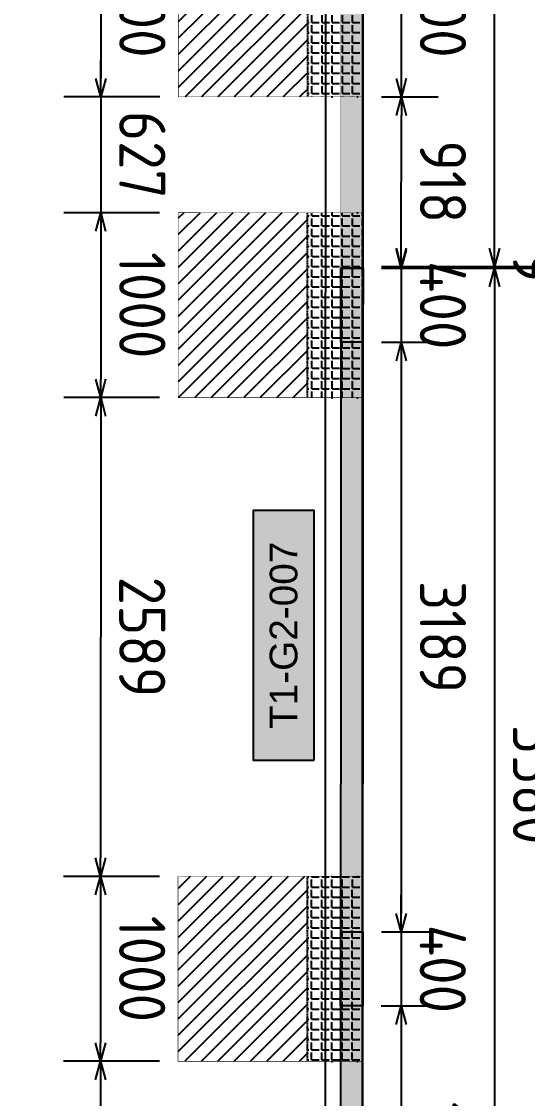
# Model space of a CAD drawing. Header units: centimetres. Extents: x -6122352 to 6876996, y -1694241 to 2592194.
# Drawn here: x 129490 to 132226, y -28507 to -22683 of the extents above; entities that cross this region are included whole.
import ezdxf
from ezdxf.enums import TextEntityAlignment as Align

# ---------------------------------------------------------------- set-up
doc = ezdxf.new("R2010")
doc.units = ezdxf.units.CM
doc.header["$MEASUREMENT"] = 0
doc.header["$PDMODE"] = 66
doc.header["$PDSIZE"] = 100
doc.linetypes.add('CENTER', pattern=[2, 1.25, -0.25, 0.25, -0.25])
doc.linetypes.add('DASHED2', pattern=[0.375, 0.25, -0.125])
doc.layers.get('Defpoints').update_dxf_attribs({"color": 255, "linetype": 'CENTER'})
for name, color, linetype, lineweight, true_color in [('08-Compound Wall-2', 6, 'Continuous', 25, 0xff00ff), ('23585-XR-AR-DAMAC PLOT LIMITS$0$1-End units', 7, 'Continuous', 5, 0xf8991e), ('23585-XR-AR-DAMAC PLOT LIMITS$0$1-Open Space', 7, 'Continuous', 5, 0x90cf5a)]:
    doc.layers.add(name, color=color, linetype=linetype, lineweight=lineweight, true_color=true_color)
for name, color, linetype in [('@MI-FOOTINGS', 7, 'Continuous'), ('@MI-MEP', 7, 'Continuous'), ('@MI-REF LAYER', 7, 'Continuous'), ('@MI-TYPE-01', 30, 'Continuous'), ('@MI-TYPE-02', 6, 'Continuous'), ('PANEL-TAGS', 7, 'Continuous')]:
    doc.layers.add(name, color=color, linetype=linetype)
doc.layers.add('A-ANNO-TEXT', color=3, linetype='Continuous', lineweight=25)
doc.styles.add('PANELTAG_STYLE', font='arial.ttf')
doc.styles.add('Schueco-BEMSTIL', font='isocpeur.ttf', dxfattribs={"width": 0.9})
doc.dimstyles.new('MI- JWC-TXT-2.5 MM', dxfattribs={"dimscale": 1.5, "dimtxt": 2.5, "dimasz": 1, "dimexe": 2, "dimexo": 1, "dimgap": 1, "dimtad": 1, "dimdec": 0, "dimdsep": 46, "dimtxsty": 'Schueco-BEMSTIL', "dimblk": 'OPEN30', "dimcen": 0, "dimdle": 2, "dimclrd": 140, "dimclre": 8, "dimclrt": 40, "dimadec": 0, "dimazin": 2, "dimtfac": 1, "dimtdec": 0, "dimtix": 1, "dimtmove": 2, "dimatfit": 3, "dimldrblk": 'OPEN', "dimfxl": 2, "dimlwd": -1, "dimlwe": -1, "dimarcsym": 0})

# ---------------------------------------------------------------- blocks, each defined once
blk = doc.blocks.new('23585-XR-AR-BOUNDARY WALLS AND SETBACKS')
at = {"layer": '08-Compound Wall-2'}
for points in [[(496511.5070999988, 2768965.213899999), (496493.8114999986, 2768981.426699999), (496493.6763857685, 2768981.279241038)], [(496465.304265361, 2768950.314838669), (496482.9255285829, 2768934.168785633), (496489.0395714305, 2768940.84125811), (496493.0929700581, 2768945.265056611), (496497.1463700577, 2768949.688856612), (496501.1997700583, 2768954.112656611), (496505.2531700579, 2768958.536456612), (496511.2982549883, 2768965.13399356), (496493.6763889136, 2768981.279238157)]]:
    blk.add_lwpolyline(points, dxfattribs=at)
blk = doc.blocks.new('A$C9d9485f6')
at = {"layer": 'A-ANNO-TEXT', "rotation": 312.4881850805905}
blk.add_blockref('23585-XR-AR-BOUNDARY WALLS AND SETBACKS', (-2377088.534775567, -1504219.252137818), dxfattribs=at)
blk = doc.blocks.new('23585-XR-AR-DAMAC PLOT LIMITS')
at = {"layer": '23585-XR-AR-DAMAC PLOT LIMITS$0$1-End units', "color": 251, "true_color": 0x636466}
blk.add_lwpolyline([(496511.5071, 2768965.2139), (496505.3268999998, 2768958.468900001), (496487.6319000004, 2768974.682499999), (496493.8114999998, 2768981.4267)], close=True, dxfattribs=at)
at = {"layer": '23585-XR-AR-DAMAC PLOT LIMITS$0$1-Open Space', "color": 251, "true_color": 0x636466}
blk.add_lwpolyline([(496513.5336999996, 2768967.4255), (496531.2285000002, 2768951.211300001), (496529.2017000001, 2768948.999299999), (496511.5071, 2768965.2139), (496493.8114999998, 2768981.4267), (496495.8382999999, 2768983.638699999)], close=True, dxfattribs=at)
blk = doc.blocks.new('A$Cf093b529')
at = {"layer": 'A-ANNO-TEXT'}
blk.add_blockref('23585-XR-AR-DAMAC PLOT LIMITS', (-495391.9901121984, -2768603.441896566), dxfattribs=at)
blk = doc.blocks.new('A$Ca180d4cc')
at = {"color": 1, "true_color": 0xeb0000, "const_width": 0.01}
blk.add_lwpolyline([(33.14810496848077, 0.0001849504187703133), (27.14823525026441, -2.328306436538696e-10), (21.14824276231229, 0.0002450824249535799), (15.14823792874813, 0.0002075904048979282), (9.148233095183969, 0.0001700997818261385), (0.001010030508041382, 0.0001753086689859629), (0, 23.9999491032213), (9.14821824291721, 24.00004197121598), (15.14822307694703, 24.00007946440019), (21.14822790957987, 24.00011695502326), (27.1482327436097, 24.00015444657765), (33.14823757577688, 24.00019193859771), (42.29828637372702, 24.00006328010932), (42.2983012245968, 0.0001914068125188351)], close=True, dxfattribs=at)
blk = doc.blocks.new('A$C2baae4c6')
at = {"color": 1, "true_color": 0xeb0000, "const_width": 0.01}
blk.add_lwpolyline([(33.14810496842256, 1.311443219427019), (27.14823525008978, 1.311258269008249), (21.14824276213767, 1.311503351666033), (15.14823792834068, 1.311465859413147), (9.148233095358592, 1.311428369022906), (0.00101003039162606, 1.311433577910066), (0, 25.31120737222955), (9.148218243033625, 25.31130024045706), (15.14822307694703, 25.31133773364127), (21.14822790940525, 25.31137522403151), (27.14823274326045, 25.31141271581873), (33.14823757571867, 25.31145020760596), (42.2982863735524, 25.31132154911757), (42.29830122442218, 1.311449675820768)], close=True, dxfattribs=at)
blk = doc.blocks.new('T1-FOOTING')
at = {"transparency": 33554679}
h = blk.add_hatch(dxfattribs=at)
h.set_pattern_fill('ANGLE', color=256, scale=500)
h.set_pattern_definition([(0, (0, 0), (0, 137.5), [100, -37.5]), (90, (0, 0), (-137.5, 8.419446744138054e-15), [100, -37.5])])
h.paths.add_polyline_path([(-500, -300.0000000000218), (499.9999999999964, -300.0000000000218), (499.9999999999964, -1.818989403545856e-11), (-500, -1.818989403545856e-11)])
h.paths.add_polyline_path([(-499.75, -299.7500000000218), (499.7499999999964, -299.7500000000218), (499.7499999999964, -0.2500000000181899), (-499.75, -0.2500000000181899)], flags=16)
h = blk.add_hatch(dxfattribs=at)
h.set_pattern_fill('ANGLE', color=8, scale=200)
h.set_pattern_definition([(0, (0, 0), (0, 55.00000000000001), [40, -15]), (90, (0, 0), (-55.00000000000001, 3.367778697655222e-15), [40, -15])])
h.paths.add_polyline_path([(500.0000000000025, -300.0000000000218), (500.0000000000035, -1.818989403545856e-11), (-500, -1.816147232602816e-11), (-499.9999999999989, -300.0000000000291)])
h = blk.add_hatch(dxfattribs=at)
h.set_pattern_fill('ANSI31', color=8, scale=500)
h.set_pattern_definition([(45, (0, 0), (-44.19417382415922, 44.19417382415922), [])])
h.paths.add_polyline_path([(500, -1000.000000000015), (500.0000000000025, -300.0000000000218), (-499.9999999999989, -300.000000000029), (-499.9999999999964, -1000.000000000011)])
at = {"layer": '@MI-TYPE-01', "color": 240, "linetype": 'DASHED2', "true_color": 0xed1f24}
blk.add_line((-500.0000000000073, -300.0000000000291), (499.9999999999964, -300.0000000000218), dxfattribs=at)
at = {"layer": '@MI-TYPE-01', "color": 240, "true_color": 0xed1f24, "const_width": 2.5}
blk.add_lwpolyline([(-500, -1.818989403545856e-11), (500.0000000000036, -1.818989403545856e-11), (500, -1000.000000000015), (-499.9999999999964, -1000.000000000011)], close=True, dxfattribs=at)
blk = doc.blocks.new('_Open30')
at = {"color": 0, "linetype": 'ByBlock', "lineweight": -2}
for p, q in [((-1, 0.26794919), (0, 0)), ((0, 0), (-1, -0.26794919)), ((0, 0), (-1, 0))]:
    blk.add_line(p, q, dxfattribs=at)
blk = doc.blocks.new('*D919')
at = {"layer": '@MI-TYPE-02', "color": 8, "transparency": 16777216}
for p, q in [((382575.1539312601, -149262.9323053695), (383386.8748209387, -149262.7868674058)), ((382576.1994021626, -155097.9322117098), (383387.9202917591, -155097.7867737462))]:
    blk.add_line(p, q, dxfattribs=at)
at = {"layer": '@MI-TYPE-02', "color": 140, "transparency": 16777216}
blk.add_line((383187.9023777317, -154997.8226098267), (383186.8927413867, -149362.8227002761), dxfattribs=at)
at = {"layer": 'Defpoints', "color": 0, "transparency": 16777216}
for p in [(382475.1539328652, -149262.9502226072), (383186.874824149, -149262.8227018813), (382476.1994037677, -155097.9501289475)]:
    blk.add_point(p, dxfattribs=at)
at = {"layer": '@MI-TYPE-02', "color": 140, "transparency": 16777216, "xscale": 100, "yscale": 100, "zscale": 100}
for p, rotation in [((383186.874824149, -149262.8227018813), 90.01026582106833), ((383187.9202949694, -155097.8226082216), 270.0102658210683)]:
    blk.add_blockref('_Open30', p, dxfattribs=dict(at, rotation=rotation))
at = {"layer": '@MI-TYPE-02', "color": 40, "transparency": 16777216, "insert": (383412.3975559476, -152180.2823412666), "char_height": 250, "attachment_point": 5, "rotation": 270.01026582106834, "style": 'Schueco-BEMSTIL'}
blk.add_mtext('5835', dxfattribs=at)
blk = doc.blocks.new('_Open')
at = {"color": 0, "linetype": 'ByBlock', "lineweight": -2}
for p, q in [((-1, 0.1666666666666667), (0, 0)), ((-1, -0.1666666666666667), (0, 0)), ((0, 0), (-1, 0))]:
    blk.add_line(p, q, dxfattribs=at)
blk = doc.blocks.new('*D920')
at = {"layer": '@MI-TYPE-02', "color": 8, "transparency": 16777216}
for p, q in [((382576.9074788063, -154180.3954272924), (382883.4308874252, -154180.3405067638)), ((382576.1994021626, -155097.9322117098), (382883.5952846466, -155097.877134858))]:
    blk.add_line(p, q, dxfattribs=at)
at = {"layer": '@MI-TYPE-02', "color": 140, "transparency": 16777216}
blk.add_line((382683.5773706192, -154997.9129709385), (382683.4488078732, -154280.3763396341), dxfattribs=at)
at = {"layer": 'Defpoints', "color": 0, "transparency": 16777216}
for p in [(382476.9074804114, -154180.4133445301), (382683.4308906355, -154180.3763412392), (382476.1994037677, -155097.9501289475)]:
    blk.add_point(p, dxfattribs=at)
at = {"layer": '@MI-TYPE-02', "color": 140, "transparency": 16777216, "xscale": 100, "yscale": 100, "zscale": 100}
for p, rotation in [((382683.4308906355, -154180.3763412392), 90.01026582106833), ((382683.5952878569, -155097.9129693334), 270.0102658210683)]:
    blk.add_blockref('_Open30', p, dxfattribs=dict(at, rotation=rotation))
at = {"layer": '@MI-TYPE-02', "color": 40, "transparency": 16777216, "insert": (382908.5130856346, -154639.1043415015), "char_height": 250, "attachment_point": 5, "rotation": 270.01026582106834, "style": 'Schueco-BEMSTIL'}
blk.add_mtext('918', dxfattribs=at)
blk = doc.blocks.new('*D921')
at = {"layer": '@MI-TYPE-02', "color": 8, "transparency": 16777216}
for p, q in [((382575.8112278267, -153180.395607659), (382883.251715034, -153180.3405228152)), ((382576.9074788063, -154180.3954272924), (382883.4308874111, -154180.3405067638))]:
    blk.add_line(p, q, dxfattribs=at)
at = {"layer": '@MI-TYPE-02', "color": 140, "transparency": 16777216}
blk.add_line((382683.4129733837, -154080.3763428443), (382683.269635482, -153280.3763556854), dxfattribs=at)
at = {"layer": 'Defpoints', "color": 0, "transparency": 16777216}
for p in [(382475.8112294318, -153180.4135248967), (382683.2517182443, -153180.3763572906), (382476.9074804114, -154180.4133445301)]:
    blk.add_point(p, dxfattribs=at)
at = {"layer": '@MI-TYPE-02', "color": 140, "transparency": 16777216, "xscale": 100, "yscale": 100, "zscale": 100}
for p, rotation in [((382683.2517182443, -153180.3763572906), 90.01026582106833), ((382683.4308906214, -154180.3763412392), 270.0102658210683)]:
    blk.add_blockref('_Open30', p, dxfattribs=dict(at, rotation=rotation))
at = {"layer": '@MI-TYPE-02', "color": 40, "transparency": 16777216, "insert": (382908.3413008213, -153680.3360354801), "char_height": 250, "attachment_point": 5, "rotation": 270.01026582106834, "style": 'Schueco-BEMSTIL'}
blk.add_mtext('1000', dxfattribs=at)
blk = doc.blocks.new('RCC COPING')
at = {"layer": '@MI-TYPE-01', "transparency": 33554679}
h = blk.add_hatch(color=8, dxfattribs=at)
h.dxf.hatch_style = 1
h.paths.add_polyline_path([(60.00000000000364, 200), (-59.99999999999636, 200), (-59.99999999999636, -200), (60.00000000000364, -200)])
at = {"layer": '@MI-TYPE-01', "color": 30}
blk.add_lwpolyline([(-59.99999999999636, 200), (60.00000000000364, 200), (60.00000000000364, -200), (-59.99999999999636, -200)], close=True, dxfattribs=at)
blk = doc.blocks.new('31309MM')
at = {"layer": '@MI-TYPE-01', "transparency": 33554679}
h = blk.add_hatch(color=30, dxfattribs=at)
h.dxf.hatch_style = 1
h.paths.add_polyline_path([(0, 120.0000000000582), (5581.866123049753, 120.0000000000582), (5581.866123049753, 0), (0, 0)])
h.paths.add_polyline_path([(5591.866123044863, -1.164153218269348e-10), (12763.97374439728, -1.164153218269348e-10), (12763.97374439752, 120.0000000000582), (5591.866123044863, 120)])
h.paths.add_polyline_path([(12773.97374439193, 120), (18355.62019030144, 119.9999999999418), (18355.62019030168, -0.1500736206653528), (12773.97374439193, -0.1500736207235605)])
h.paths.add_polyline_path([(18365.71023449278, -0.1500736205489375), (23537.39638165059, -0.1500736205489375), (23537.39638165035, 119.9999999999418), (18365.71023449278, 119.9999999999418)])
h.paths.add_polyline_path([(23547.39638164593, 120), (30719.50400295644, 120), (30719.50400295644, -5.820766091346741e-11), (23547.39638164593, -5.820766091346741e-11)])
h.paths.add_polyline_path([(30729.50400295085, 0), (36309.33053738088, -5.820766091346741e-11), (36309.33053738088, 119.9999662167393), (30729.50400295109, 119.9999662167975)])
at = {"layer": '@MI-TYPE-01', "color": 30}
blk.add_lwpolyline([(30729.50400295085, 0), (36309.33053738088, -5.820766091346741e-11), (36309.33053738088, 119.9999662167393), (30729.50400295109, 119.9999662167975)], close=True, dxfattribs=at)
at = {"layer": '@MI-TYPE-01', "color": 240, "true_color": 0xed1f24, "rotation": 89.95700707059105}
for p in [(32520.25155518996, 59.99998310836963), (36109.28557160008, 60.15005672897678)]:
    blk.add_blockref('RCC COPING', p, dxfattribs=at)
blk = doc.blocks.new('A$Ceca04276')
at = {"layer": '@MI-TYPE-01', "color": 30, "rotation": 89.98971944707202}
blk.add_blockref('31309MM', (0.4863932078296784, 9.943239066810747), dxfattribs=at)
blk = doc.blocks.new('*D925')
at = {"layer": '@MI-TYPE-02', "color": 140, "transparency": 16777216}
for p, q in [((383187.9023777317, -154997.8226098267), (383187.884460494, -154897.8226114319)), ((383187.9202949694, -155097.8226082216), (383187.9219246642, -155106.9182893527)), ((383187.9398419019, -155206.9182877475), (383187.9577591397, -155306.9182861424))]:
    blk.add_line(p, q, dxfattribs=at)
at = {"layer": '@MI-TYPE-02', "color": 8, "transparency": 16777216}
for p, q in [((382576.1994021626, -155097.9322117098), (383387.9202917591, -155097.7867737462)), ((382576.3427673749, -155107.0278674458), (383387.921921454, -155106.8824548773))]:
    blk.add_line(p, q, dxfattribs=at)
at = {"layer": 'Defpoints', "color": 0, "transparency": 16777216}
for p in [(382476.1994037677, -155097.9501289475), (382476.34276898, -155107.0457846835), (383187.9219246642, -155106.9182893527)]:
    blk.add_point(p, dxfattribs=at)
at = {"layer": '@MI-TYPE-02', "color": 140, "transparency": 16777216, "xscale": 100, "yscale": 100, "zscale": 100}
for p, rotation in [((383187.9202949694, -155097.8226082216), 270.0102658210683), ((383187.9219246642, -155106.9182893527), 90.01026582106833)]:
    blk.add_blockref('_Open30', p, dxfattribs=dict(at, rotation=rotation))
at = {"layer": '@MI-TYPE-02', "color": 40, "transparency": 16777216, "insert": (383412.9211062052, -155102.3301350023), "char_height": 250, "attachment_point": 5, "rotation": 270.01026582106834, "style": 'Schueco-BEMSTIL'}
blk.add_mtext('9', dxfattribs=at)
blk = doc.blocks.new('*D1374')
at = {"layer": '@MI-TYPE-02', "color": 8, "transparency": 16777216}
for p, q in [((92.51966189689422, 42154.20654881329), (904.0988159760661, 42154.35196138187)), ((93.66324724085584, 36574.47006155564), (905.09855064677, 36574.61544835016))]:
    blk.add_line(p, q, dxfattribs=at)
at = {"layer": '@MI-TYPE-02', "color": 140, "transparency": 16777216}
blk.add_line((704.1167364240506, 42054.31612851159), (705.0806366193335, 36674.5796122696), dxfattribs=at)
at = {"layer": 'Defpoints', "color": 0, "transparency": 16777216}
for p in [(-7.480336497968733, 42154.18863157558), (-6.336751154007128, 36574.45214431793), (705.0985538570441, 36574.57961387474)]:
    blk.add_point(p, dxfattribs=at)
at = {"layer": '@MI-TYPE-02', "color": 140, "transparency": 16777216, "xscale": 100, "yscale": 100, "zscale": 100}
for p, rotation in [((704.0988191863402, 42154.31612690645), 90.01026582106833), ((705.0985538570441, 36574.57961387474), 270.0102658210683)]:
    blk.add_blockref('_Open30', p, dxfattribs=dict(at, rotation=rotation))
at = {"layer": '@MI-TYPE-02', "color": 40, "transparency": 16777216, "insert": (929.5986829101348, 39364.48818417545), "char_height": 250, "attachment_point": 5, "rotation": 270.01026582106834, "style": 'Schueco-BEMSTIL'}
blk.add_mtext('5580', dxfattribs=at)
blk = doc.blocks.new('*D926')
at = {"layer": '@MI-TYPE-02', "color": 140, "transparency": 16777216}
for p, q in [((382683.5789842006, -155006.9187197819), (382683.5610669629, -154906.918721387)), ((382683.5969014383, -155106.9187181767), (382683.6685864824, -155507.0085315345)), ((382683.6865037201, -155607.0085299294), (382683.7044209578, -155707.0085283242))]:
    blk.add_line(p, q, dxfattribs=at)
at = {"layer": '@MI-TYPE-02', "color": 8, "transparency": 16777216}
for p, q in [((382576.0425368878, -155106.9379889482), (382883.596898228, -155106.8828837013)), ((382576.5635405728, -155507.0277218005), (382883.6685832721, -155506.9726970591))]:
    blk.add_line(p, q, dxfattribs=at)
at = {"layer": 'Defpoints', "color": 0, "transparency": 16777216}
for p in [(382476.0425384929, -155106.9559061859), (382476.5635421779, -155507.0456390382), (382683.6685864824, -155507.0085315345)]:
    blk.add_point(p, dxfattribs=at)
at = {"layer": '@MI-TYPE-02', "color": 140, "transparency": 16777216, "xscale": 100, "yscale": 100, "zscale": 100}
for p, rotation in [((382683.5969014383, -155106.9187181767), 270.0102658210683), ((382683.6685864824, -155507.0085315345), 90.01026582106833)]:
    blk.add_blockref('_Open30', p, dxfattribs=dict(at, rotation=rotation))
at = {"layer": '@MI-TYPE-02', "color": 40, "transparency": 16777216, "insert": (382908.6327403488, -155306.9233110708), "char_height": 250, "attachment_point": 5, "rotation": 270.01026582106834, "style": 'Schueco-BEMSTIL'}
blk.add_mtext('400', dxfattribs=at)
blk = doc.blocks.new('*D927')
at = {"layer": '@MI-TYPE-02', "color": 8, "transparency": 16777216}
for p, q in [((382576.5635405728, -155507.0277218005), (382883.668583272, -155506.9726970591)), ((382577.2817665304, -158696.0618857118), (382884.2399701177, -158696.0068872799))]:
    blk.add_line(p, q, dxfattribs=at)
at = {"layer": '@MI-TYPE-02', "color": 140, "transparency": 16777216}
blk.add_line((382683.68650372, -155607.0085299294), (382684.2220560903, -158596.0427233604), dxfattribs=at)
at = {"layer": 'Defpoints', "color": 0, "transparency": 16777216}
for p in [(382476.5635421779, -155507.0456390382), (382477.2817681355, -158696.0798029495), (382684.239973328, -158696.0427217553)]:
    blk.add_point(p, dxfattribs=at)
at = {"layer": '@MI-TYPE-02', "color": 140, "transparency": 16777216, "xscale": 100, "yscale": 100, "zscale": 100}
for p, rotation in [((382683.6685864823, -155507.0085315345), 90.01026582106833), ((382684.239973328, -158696.0427217553), 270.0102658210683)]:
    blk.add_blockref('_Open30', p, dxfattribs=dict(at, rotation=rotation))
at = {"layer": '@MI-TYPE-02', "color": 40, "transparency": 16777216, "insert": (382908.9542762936, -157101.4853128601), "char_height": 250, "attachment_point": 5, "rotation": 270.01026582106834, "style": 'Schueco-BEMSTIL'}
blk.add_mtext('3189', dxfattribs=at)
blk = doc.blocks.new('*D928')
at = {"layer": '@MI-TYPE-02', "color": 140, "transparency": 16777216}
for p, q in [((382684.2220560902, -158596.0427233604), (382684.2041388525, -158496.0427249655)), ((382684.2399733279, -158696.0427217553), (382684.3116422585, -159096.0426024196)), ((382684.3295594963, -159196.0426008145), (382684.347476734, -159296.0425992093))]:
    blk.add_line(p, q, dxfattribs=at)
at = {"layer": '@MI-TYPE-02', "color": 8, "transparency": 16777216}
for p, q in [((382577.2817665304, -158696.0618857118), (382884.2399701176, -158696.0068872799)), ((382577.0528825212, -159096.0618202269), (382884.3116390483, -159096.0067679442))]:
    blk.add_line(p, q, dxfattribs=at)
at = {"layer": 'Defpoints', "color": 0, "transparency": 16777216}
for p in [(382477.2817681355, -158696.0798029495), (382477.0528841264, -159096.0797374646), (382684.3116422585, -159096.0426024196)]:
    blk.add_point(p, dxfattribs=at)
at = {"layer": '@MI-TYPE-02', "color": 140, "transparency": 16777216, "xscale": 100, "yscale": 100, "zscale": 100}
for p, rotation in [((382684.2399733279, -158696.0427217553), 270.0102658210683), ((382684.3116422585, -159096.0426024196), 90.01026582106833)]:
    blk.add_blockref('_Open30', p, dxfattribs=dict(at, rotation=rotation))
at = {"layer": '@MI-TYPE-02', "color": 40, "transparency": 16777216, "insert": (382909.2758041816, -158896.0023483026), "char_height": 250, "attachment_point": 5, "rotation": 270.01026582106834, "style": 'Schueco-BEMSTIL'}
blk.add_mtext('400', dxfattribs=at)
blk = doc.blocks.new('*D929')
at = {"layer": '@MI-TYPE-02', "color": 8, "transparency": 16777216}
for p, q in [((382577.0528825212, -159096.0618202269), (382884.3116390482, -159096.0067679442)), ((382577.3362790977, -160686.7643814404), (382884.5966490119, -160686.7093288686))]:
    blk.add_line(p, q, dxfattribs=at)
at = {"layer": '@MI-TYPE-02', "color": 140, "transparency": 16777216}
blk.add_line((382684.3295594962, -159196.0426008145), (382684.5787349844, -160586.7451649492), dxfattribs=at)
at = {"layer": 'Defpoints', "color": 0, "transparency": 16777216}
for p in [(382477.0528841264, -159096.0797374646), (382477.3362807028, -160686.7822986781), (382684.5966522222, -160686.745163344)]:
    blk.add_point(p, dxfattribs=at)
at = {"layer": '@MI-TYPE-02', "color": 140, "transparency": 16777216, "xscale": 100, "yscale": 100, "zscale": 100}
for p, rotation in [((382684.3116422585, -159096.0426024196), 90.01026582106833), ((382684.5966522222, -160686.745163344), 270.0102658210683)]:
    blk.add_blockref('_Open30', p, dxfattribs=dict(at, rotation=rotation))
at = {"layer": '@MI-TYPE-02', "color": 40, "transparency": 16777216, "insert": (382909.4541436288, -159891.353569097), "char_height": 250, "attachment_point": 5, "rotation": 270.01026582106834, "style": 'Schueco-BEMSTIL'}
blk.add_mtext('1591', dxfattribs=at)
blk = doc.blocks.new('*D1401')
at = {"layer": '@MI-TYPE-02', "color": 8, "transparency": 16777216}
for p, q in [((-1107.094779801203, 44080.62396604871), (-1626.553879565794, 44080.53089332551)), ((-1106.91560741002, 43080.6239821001), (-1626.374707188692, 43080.53090937689))]:
    blk.add_line(p, q, dxfattribs=at)
at = {"layer": '@MI-TYPE-02', "color": 140, "transparency": 16777216}
blk.add_line((-1426.535965538358, 43980.56672940606), (-1426.392627636676, 43180.56674224717), dxfattribs=at)
at = {"layer": 'Defpoints', "color": 0, "transparency": 16777216}
for p in [(-1007.09478140634, 44080.64188328642), (-1426.374710398966, 43080.56674385231), (-1006.915609015157, 43080.64189933781)]:
    blk.add_point(p, dxfattribs=at)
at = {"layer": '@MI-TYPE-02', "color": 140, "transparency": 16777216, "xscale": 100, "yscale": 100, "zscale": 100}
for p, rotation in [((-1426.553882776068, 44080.56672780093), 90.01026582106819), ((-1426.374710398966, 43080.56674385231), 270.0102658210682)]:
    blk.add_blockref('_Open30', p, dxfattribs=dict(at, rotation=rotation))
at = {"layer": '@MI-TYPE-02', "color": 40, "transparency": 16777216, "insert": (-1201.46430019907, 43580.60704961148), "char_height": 250, "attachment_point": 5, "rotation": 270.0102658210682, "style": 'Schueco-BEMSTIL'}
blk.add_mtext('1000', dxfattribs=at)
blk = doc.blocks.new('*D1402')
at = {"layer": '@MI-TYPE-02', "color": 140, "transparency": 16777216}
for p, q in [((-1426.392627636676, 43180.56674224717), (-1426.410544874386, 43280.56674064204)), ((-1426.374710398966, 43080.56674385231), (-1426.262435872555, 42453.93820643645)), ((-1426.244518634844, 42353.9382080416), (-1426.226601397134, 42253.93820964673))]:
    blk.add_line(p, q, dxfattribs=at)
at = {"layer": '@MI-TYPE-02', "color": 8, "transparency": 16777216}
for p, q in [((-1106.91560741002, 43080.6239821001), (-1626.374707188691, 43080.53090937689)), ((-1107.532921475355, 42453.99531396212), (-1626.26243266228, 42453.90237196103))]:
    blk.add_line(p, q, dxfattribs=at)
at = {"layer": 'Defpoints', "color": 0, "transparency": 16777216}
for p in [(-1006.915609015157, 43080.64189933781), (-1426.262435872555, 42453.93820643645), (-1007.532923080492, 42454.01323119983)]:
    blk.add_point(p, dxfattribs=at)
at = {"layer": '@MI-TYPE-02', "color": 140, "transparency": 16777216, "xscale": 100, "yscale": 100, "zscale": 100}
for p, rotation in [((-1426.374710398966, 43080.56674385231), 270.0102658210682), ((-1426.262435872555, 42453.93820643645), 90.01026582106819)]:
    blk.add_blockref('_Open30', p, dxfattribs=dict(at, rotation=rotation))
at = {"layer": '@MI-TYPE-02', "color": 40, "transparency": 16777216, "insert": (-1201.318576747313, 42767.29278892924), "char_height": 250, "attachment_point": 5, "rotation": 270.0102658210682, "style": 'Schueco-BEMSTIL'}
blk.add_mtext('627', dxfattribs=at)
blk = doc.blocks.new('*D1403')
at = {"layer": '@MI-TYPE-02', "color": 8, "transparency": 16777216}
for p, q in [((-1107.532921475355, 42453.99531396212), (-1626.26243266228, 42453.90237196103)), ((-1107.35758159427, 41453.99532933416), (-1626.083260285179, 41453.90238801976))]:
    blk.add_line(p, q, dxfattribs=at)
at = {"layer": '@MI-TYPE-02', "color": 140, "transparency": 16777216}
blk.add_line((-1426.244518634844, 42353.9382080416), (-1426.101180733164, 41553.93822089004), dxfattribs=at)
at = {"layer": 'Defpoints', "color": 0, "transparency": 16777216}
for p in [(-1007.532923080492, 42454.01323119983), (-1426.083263495453, 41453.93822249518), (-1007.357583199407, 41454.01324657187)]:
    blk.add_point(p, dxfattribs=at)
at = {"layer": '@MI-TYPE-02', "color": 140, "transparency": 16777216, "xscale": 100, "yscale": 100, "zscale": 100}
for p, rotation in [((-1426.262435872554, 42453.93820643645), 90.01026582106819), ((-1426.083263495453, 41453.93822249518), 270.0102658210682)]:
    blk.add_blockref('_Open30', p, dxfattribs=dict(at, rotation=rotation))
at = {"layer": '@MI-TYPE-02', "color": 40, "transparency": 16777216, "insert": (-1201.172853295556, 41953.97852825068), "char_height": 250, "attachment_point": 5, "rotation": 270.0102658210682, "style": 'Schueco-BEMSTIL'}
blk.add_mtext('1000', dxfattribs=at)
blk = doc.blocks.new('*D1404')
at = {"layer": '@MI-TYPE-02', "color": 8, "transparency": 16777216}
for p, q in [((-1107.35758159427, 41453.99532933416), (-1626.083260285179, 41453.90238801976)), ((-1106.743432310468, 38864.96138124736), (-1625.619376906032, 38864.86841300946))]:
    blk.add_line(p, q, dxfattribs=at)
at = {"layer": '@MI-TYPE-02', "color": 140, "transparency": 16777216}
blk.add_line((-1426.065346257743, 41353.93822410031), (-1425.637297354017, 38964.90424587974), dxfattribs=at)
at = {"layer": 'Defpoints', "color": 0, "transparency": 16777216}
for p in [(-1007.357583199407, 41454.01324657187), (-1425.619380116307, 38864.90424748488), (-1006.743433915605, 38864.97929848507)]:
    blk.add_point(p, dxfattribs=at)
at = {"layer": '@MI-TYPE-02', "color": 140, "transparency": 16777216, "xscale": 100, "yscale": 100, "zscale": 100}
for p, rotation in [((-1426.083263495453, 41453.93822249518), 90.01026582106819), ((-1425.619380116307, 38864.90424748488), 270.0102658210682)]:
    blk.add_blockref('_Open30', p, dxfattribs=dict(at, rotation=rotation))
at = {"layer": '@MI-TYPE-02', "color": 40, "transparency": 16777216, "insert": (-1200.851325417433, 40159.46154877489), "char_height": 250, "attachment_point": 5, "rotation": 270.0102658210682, "style": 'Schueco-BEMSTIL'}
blk.add_mtext('2589', dxfattribs=at)
blk = doc.blocks.new('*D1405')
at = {"layer": '@MI-TYPE-02', "color": 8, "transparency": 16777216}
for p, q in [((-1106.743432310468, 38864.96138124736), (-1625.619376906032, 38864.86841300946)), ((-1106.568092429425, 37864.96139661942), (-1625.440204528931, 37864.86842906818))]:
    blk.add_line(p, q, dxfattribs=at)
at = {"layer": '@MI-TYPE-02', "color": 140, "transparency": 16777216}
blk.add_line((-1425.601462878596, 38764.90424909002), (-1425.458124976915, 37964.90426193847), dxfattribs=at)
at = {"layer": 'Defpoints', "color": 0, "transparency": 16777216}
for p in [(-1006.743433915605, 38864.97929848507), (-1425.440207739205, 37864.90426354361), (-1006.568094034562, 37864.97931385713)]:
    blk.add_point(p, dxfattribs=at)
at = {"layer": '@MI-TYPE-02', "color": 140, "transparency": 16777216, "xscale": 100, "yscale": 100, "zscale": 100}
for p, rotation in [((-1425.619380116306, 38864.90424748488), 90.01026582106819), ((-1425.440207739205, 37864.90426354361), 270.0102658210682)]:
    blk.add_blockref('_Open30', p, dxfattribs=dict(at, rotation=rotation))
at = {"layer": '@MI-TYPE-02', "color": 40, "transparency": 16777216, "insert": (-1200.529797539309, 38364.94456929909), "char_height": 250, "attachment_point": 5, "rotation": 270.0102658210682, "style": 'Schueco-BEMSTIL'}
blk.add_mtext('1000', dxfattribs=at)
blk = doc.blocks.new('*D1406')
at = {"layer": '@MI-TYPE-02', "color": 8, "transparency": 16777216}
for p, q in [((-1106.568092429425, 37864.96139661942), (-1625.44020452893, 37864.86842906818)), ((-1106.253667961337, 35273.55635104589), (-1624.97589632424, 35273.46341034969))]:
    blk.add_line(p, q, dxfattribs=at)
at = {"layer": '@MI-TYPE-02', "color": 140, "transparency": 16777216}
blk.add_line((-1425.422290501494, 37764.90426514874), (-1424.993816772224, 35373.49924321997), dxfattribs=at)
at = {"layer": 'Defpoints', "color": 0, "transparency": 16777216}
for p in [(-1006.568094034562, 37864.97931385713), (-1424.975899534514, 35273.49924482511), (-1006.253669566475, 35273.5742682836)]:
    blk.add_point(p, dxfattribs=at)
at = {"layer": '@MI-TYPE-02', "color": 140, "transparency": 16777216, "xscale": 100, "yscale": 100, "zscale": 100}
for p, rotation in [((-1425.440207739204, 37864.90426354361), 90.01026582106819), ((-1424.975899534514, 35273.49924482511), 270.0102658210682)]:
    blk.add_blockref('_Open30', p, dxfattribs=dict(at, rotation=rotation))
at = {"layer": '@MI-TYPE-02', "color": 40, "transparency": 16777216, "insert": (-1200.208057248413, 36569.24206796921), "char_height": 250, "attachment_point": 5, "rotation": 270.0102658210682, "style": 'Schueco-BEMSTIL'}
blk.add_mtext('2591', dxfattribs=at)
blk = doc.blocks.new('PANELTAG')
at = {"layer": 'PANEL-TAGS', "color": 1}
blk.add_lwpolyline([(-13.5, -3.3), (13.5, -3.3), (13.5, 3.3), (-13.5, 3.3)], close=True, dxfattribs=at)
at = {"layer": 'PANEL-TAGS', "color": 40, "true_color": 0xffd700}
blk.add_solid([(-13.5, -3.3), (13.5, -3.3), (-13.5, 3.3), (13.5, 3.3)], dxfattribs=at)
at = {"layer": 'PANEL-TAGS', "color": 5, "style": 'PANELTAG_STYLE'}
blk.add_attdef('TAGNO', text='', height=3, dxfattribs=at).set_placement((0, 0), align=Align.CENTER)
blk = doc.blocks.new('T1-PARTITON 2')
at = {"layer": '@MI-TYPE-02'}
h = blk.add_hatch(color=256, dxfattribs=at)
h.dxf.hatch_style = 1
h.paths.add_polyline_path([(-8.669172612542752, 47998.2841936519), (-7.623701710253954, 42163.28428731163), (-127.6236997841042, 42163.26278662469), (-128.669170686393, 47998.26269296493)])
at = {"layer": '@MI-TYPE-02', "const_width": 2.499999999999999}
blk.add_lwpolyline([(-8.669172612542752, 47998.2841936519), (-7.623701710253954, 42163.28428731163), (-127.6236997841042, 42163.26278662469), (-128.669170686393, 47998.26269296493)], close=True, dxfattribs=at)
at = {"layer": '@MI-FOOTINGS', "color": 240, "true_color": 0xed1f24, "xscale": -1}
for p, rotation in [((-7.005211262090597, 43580.82106370328), 270.0102658218726), ((-7.445268511946779, 41954.18857876689), 270.0100462352146), ((-6.655779347114731, 38365.15464605213), 270.0100462352146)]:
    blk.add_blockref('T1-FOOTING', p, dxfattribs=dict(at, rotation=rotation))
at = {"layer": '@MI-TYPE-02', "rotation": 0.02048826124247522}
blk.add_blockref('A$Ceca04276', (-1.344878144445829, 5835.005216689868), dxfattribs=at)
at = {"layer": '@MI-TYPE-02'}
for base, p1, p2, picture, middle in [((703.0517186709912, 47998.41171437787), (-7.623701710253954, 42163.28428731163), (-8.669172612717375, 47998.2841936519), '*D919', (928.574450469634, 45080.95207499256)), ((199.4286127663217, 44080.85805896856), (-6.915625066554639, 43080.82107172898), (-8.011876046133693, 44080.82089136247), '*D921', (424.5181953433203, 43580.89838077905)), ((199.6077851575101, 43080.85807501993), (-7.623701710253954, 42163.28428731163), (-6.915625066554639, 43080.82107172898), '*D920', (424.6899801566615, 42622.13007475765)), ((199.8454810043913, 41754.22588472464), (-7.780566985020414, 42154.27851007323), (-7.259563300060108, 41754.18877722096), '*D926', (424.8096348708495, 41954.31110518833)), ((704.0988191862707, 42154.31612690646), (-7.623701710253954, 42163.28428731163), (-7.480336498003453, 42154.18863157558), '*D925', (929.0980007272447, 42158.90428125687)), ((200.4168678500573, 38565.19169450385), (-7.259563300060108, 41754.18877722096), (-6.541337342467159, 38565.15461330969), '*D927', (425.1311708156718, 40159.74910339908)), ((200.4885367805837, 38165.19181383951), (-6.541337342467159, 38565.15461330969), (-6.770221351645887, 38165.15467879456), '*D928', (425.4526987036807, 38365.2320679565)), ((200.7735467441962, 36574.48925291511), (-6.770221351645887, 38165.15467879456), (-6.486824775231071, 36574.45211758107), '*D929', (425.6310381508083, 37369.88084716213))]:
    dim = blk.add_linear_dim(base=base, p1=p1, p2=p2, angle=90.01026582106833, dimstyle='MI- JWC-TXT-2.5 MM', dxfattribs=at)
    dim.commit()
    dim.dimension.update_dxf_attribs({"geometry": picture, "text_midpoint": middle, "insert": (-382483.823105478, 197261.2344162591)})
for base, p1, p2, angle, picture, middle in [((-1426.374710398966, 43080.56674385231), (-1007.09478140634, 44080.64188328644), (-1006.915609015158, 43080.64189933782), 90.01026582106819, '*D1401', (-1201.46430019907, 43580.60704961148)), ((-1426.262435872555, 42453.93820643645), (-1006.915609015158, 43080.64189933782), (-1007.532923080493, 42454.01323119985), 90.01026582106819, '*D1402', (-1201.318576747313, 42767.29278892924)), ((-1426.083263495453, 41453.93822249518), (-1007.532923080493, 42454.01323119985), (-1007.357583199407, 41454.01324657189), 90.01026582106819, '*D1403', (-1201.172853295556, 41953.97852825068)), ((705.0985538570441, 36574.57961387474), (-7.480336497968731, 42154.18863157558), (-6.336751154007128, 36574.45214431793), 90.01026582106833, '*D1374', (929.5986829101348, 39364.48818417545)), ((-1425.619380116307, 38864.90424748488), (-1007.357583199407, 41454.01324657189), (-1006.743433915605, 38864.97929848509), 90.01026582106819, '*D1404', (-1200.851325417433, 40159.46154877489)), ((-1425.440207739205, 37864.90426354361), (-1006.743433915605, 38864.97929848509), (-1006.568094034563, 37864.97931385713), 90.01026582106819, '*D1405', (-1200.529797539309, 38364.94456929909)), ((-1424.975899534514, 35273.49924482511), (-1006.568094034563, 37864.97931385713), (-1006.253669566475, 35273.57426828361), 90.01026582106819, '*D1406', (-1200.208057248413, 36569.24206796921))]:
    dim = blk.add_linear_dim(base=base, p1=p1, p2=p2, angle=angle, dimstyle='MI- JWC-TXT-2.5 MM', dxfattribs=at)
    dim.commit()
    dim.dimension.update_dxf_attribs({"geometry": picture, "text_midpoint": middle})

msp = doc.modelspace()

# ---------------------------------------------------------------- block references
at = {"layer": '@MI-MEP', "color": 10, "xscale": 1000, "yscale": 1000, "zscale": 1000, "rotation": 179.9898040371397}
msp.add_blockref('A$Ca180d4cc', (131337.7931331814, -18171.28413188925), dxfattribs=at)
at = {"layer": '@MI-REF LAYER', "xscale": 1000, "yscale": 1000, "zscale": 1000}
msp.add_blockref('A$C9d9485f6', (-23958.95045533385, 48155.57226163784), dxfattribs=at)
at = {"layer": '@MI-REF LAYER', "xscale": 1000, "yscale": 1000, "zscale": 1000, "rotation": 312.4882903633292}
msp.add_blockref('A$Cf093b529', (-891608.7329339073, 539022.7201118186), dxfattribs=at)
at = {"layer": '@MI-REF LAYER', "color": 10, "xscale": 1000, "yscale": 1000, "zscale": 1000, "rotation": 179.9898040371397}
msp.add_blockref('A$C2baae4c6', (131338.0264756741, -16860.02588365775), dxfattribs=at)
at = {"layer": '@MI-TYPE-01', "rotation": 359.977467402098}
msp.add_blockref('T1-PARTITON 2', (131327.5857077284, -66171.48470554907), dxfattribs=at)
at = {"layer": 'PANEL-TAGS'}
ref = msp.add_blockref('PANELTAG', (130907.0483695515, -26002.56788784638), dxfattribs=dict(at, xscale=50.00000000000001, yscale=50.00000000000001, zscale=50.00000000000001, rotation=90.00000000000001))
ref.add_attrib('TAGNO', 'T1-G2-007', dxfattribs={"color": 5, "height": 150, "rotation": 90, "style": 'PANELTAG_STYLE'}).set_placement((130907.0483695515, -26002.56788784638), align=Align.MIDDLE_CENTER)

doc.saveas('drawing.dxf')
